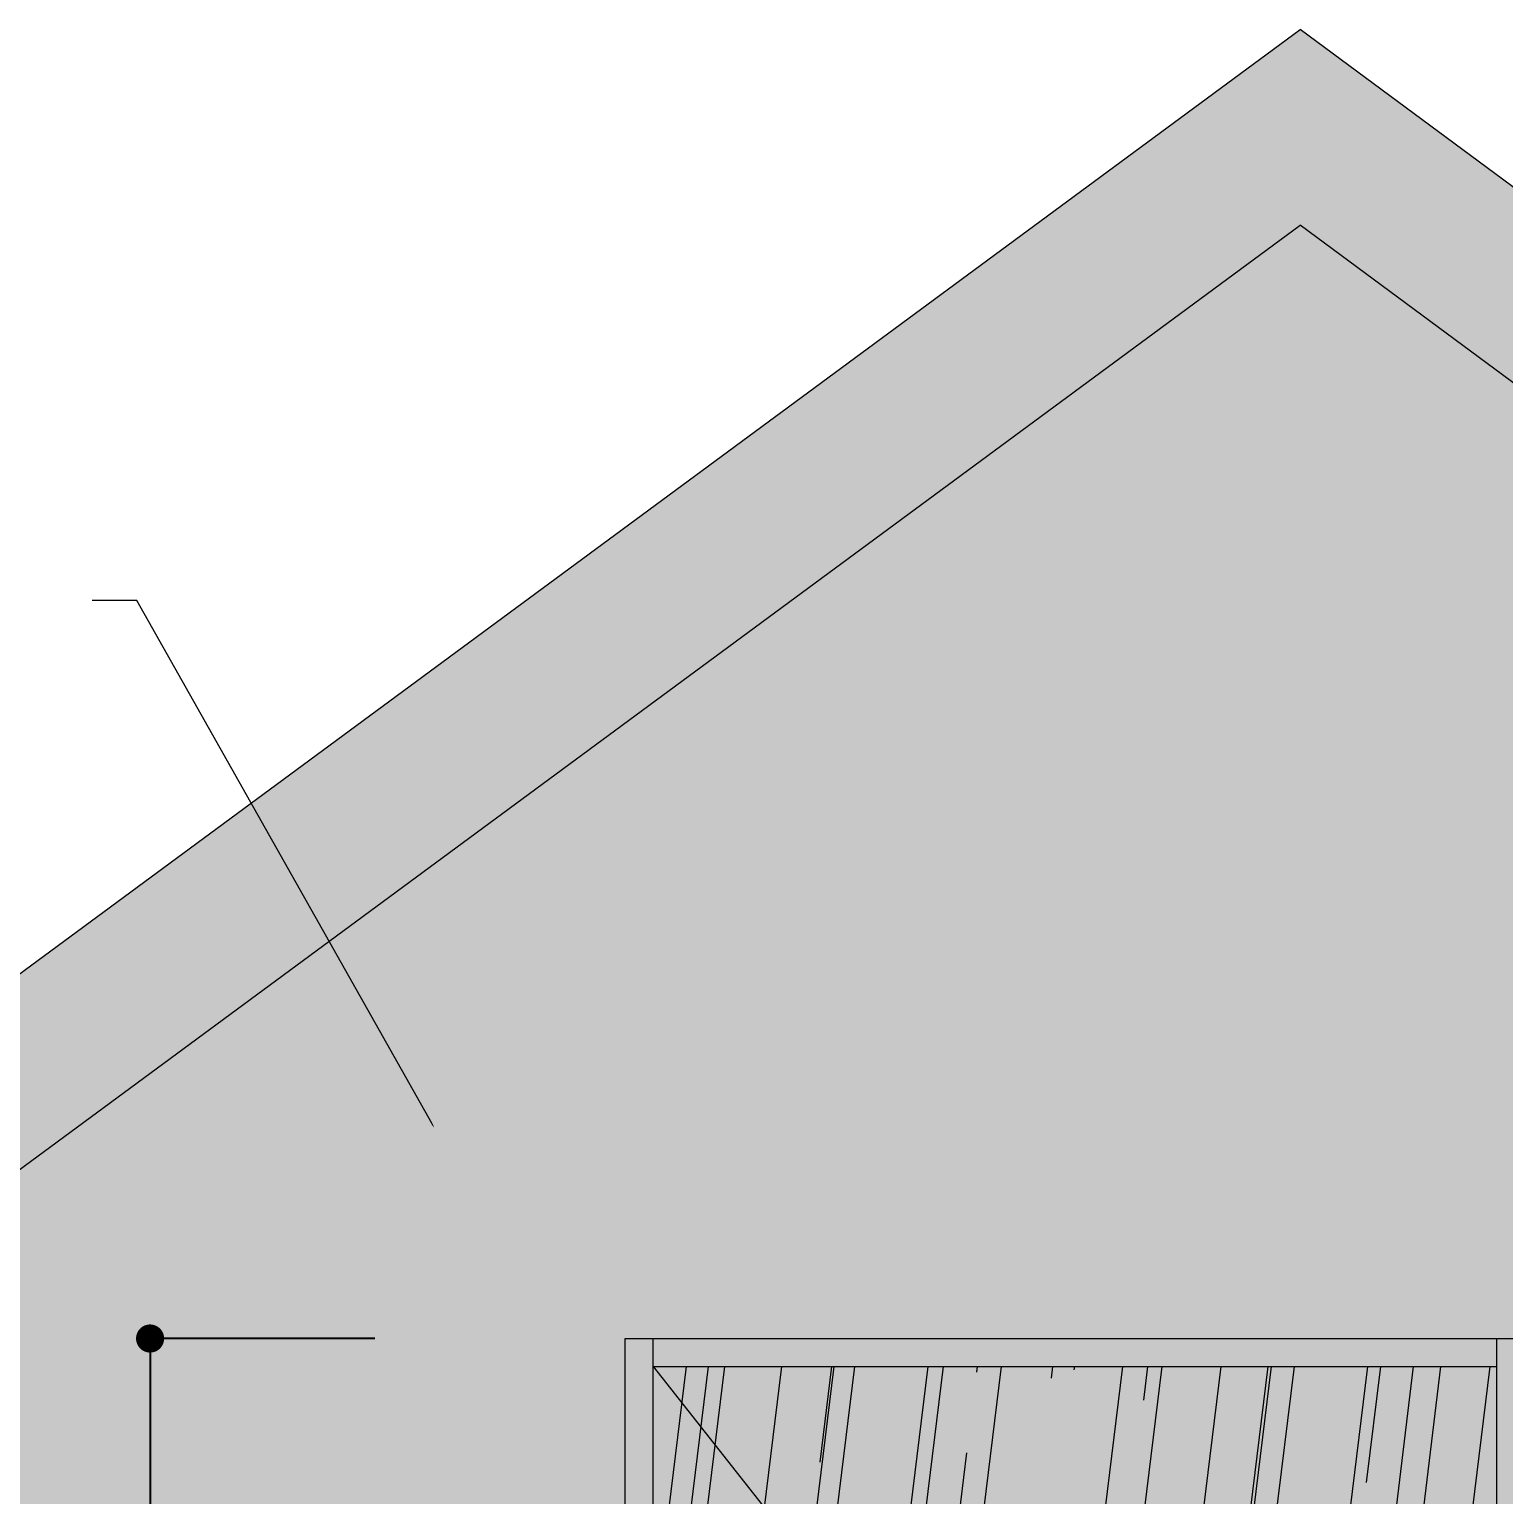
# Model space of a CAD drawing. Header units: millimetres. Extents: x 0 to 21037, y -32678 to 14850.
# Drawn here: x 6229 to 7540, y -6833 to -5530 of the extents above; entities that cross this region are included whole.
import ezdxf
from ezdxf import colors
from ezdxf.entities.mleader import LeaderData, LeaderLine
from ezdxf.math import Vec2, Vec3

# ---------------------------------------------------------------- set-up
doc = ezdxf.new("R2010")
doc.units = ezdxf.units.MM
doc.linetypes.add('CENTER', pattern=[50.800000000000004, 31.75, -6.35, 6.35, -6.35])
doc.layers.get('0').update_dxf_attribs({"lineweight": 0})
for name, color, linetype, lineweight in [('002寸法', 7, 'Continuous', 0), ('展開', 7, 'Continuous', 9), ('展開建具用', 250, 'Continuous', 9)]:
    doc.layers.add(name, color=color, linetype=linetype, lineweight=lineweight)
doc.layers.add('文字', color=7, linetype='Continuous')
doc.styles.get("Standard").update_dxf_attribs({"font": 'MS Mincho.ttf'})
doc.dimstyles.new('寸法', dxfattribs={"dimtxt": 70, "dimasz": 25, "dimexe": 1.5, "dimexo": 200, "dimtad": 1, "dimdec": 0, "dimtxsty": 'Standard', "dimblk": 'DOT', "dimcen": 2.5, "dimadec": 0, "dimazin": 0, "dimtfac": 1, "dimtdec": 0, "dimtmove": 0, "dimatfit": 3, "dimfxl": 200, "dimfxlon": 1, "dimarcsym": 0})

# ---------------------------------------------------------------- blocks, each defined once
blk = doc.blocks.new('_Dot')
at = {"color": 0, "linetype": 'ByBlock', "lineweight": -2}
blk.add_line((-0.5, 0), (-1, 0), dxfattribs=at)
at = {"color": 0, "linetype": 'ByBlock', "const_width": 0.5}
blk.add_lwpolyline([(-0.25, 0, 1), (0.25, 0, 1)], format="xyb", close=True, dxfattribs=at)
blk = doc.blocks.new('*D81')
at = {"layer": '002寸法', "color": 0, "lineweight": -2, "ltscale": 10, "transparency": 16777216}
for p, q in [((3138.359489619552, -5704.403361295436), (2936.859489619552, -5704.403361295436)), ((2938.359489619552, -8619.403361295446), (2938.359489619551, -5729.403361295436)), ((3138.359489619552, -8644.403361295446), (2936.859489619552, -8644.403361295446))]:
    blk.add_line(p, q, dxfattribs=at)
at = {"layer": 'Defpoints', "color": 0, "ltscale": 10, "transparency": 16777216}
for p in [(2938.359489619551, -5704.403361295436), (7358.612245615382, -5704.403361295435), (4438.359489619402, -8644.403361295444)]:
    blk.add_point(p, dxfattribs=at)
at = {"layer": '002寸法', "color": 0, "lineweight": -2, "ltscale": 10, "transparency": 16777216, "xscale": 25, "yscale": 25, "zscale": 25}
for p, rotation in [((2938.359489619551, -5704.403361295436), 90), ((2938.359489619552, -8644.403361295446), 270)]:
    blk.add_blockref('_Dot', p, dxfattribs=dict(at, rotation=rotation))
at = {"layer": '002寸法', "color": 0, "ltscale": 10, "transparency": 16777216, "insert": (2902.734489619549, -7174.403361295441), "char_height": 70, "attachment_point": 5, "rotation": 90}
blk.add_mtext('2940', dxfattribs=at)
blk = doc.blocks.new('*D44')
at = {"layer": '002寸法', "color": 0, "lineweight": -2, "ltscale": 10, "transparency": 16777216}
for p, q in [((6535.86899737668, -6694.403361295444), (6334.36899737668, -6694.403361295444)), ((6335.86899737668, -6719.403361295444), (6335.86899737668, -8619.403361295444)), ((6535.86899737668, -8644.403361295444), (6334.36899737668, -8644.403361295444))]:
    blk.add_line(p, q, dxfattribs=at)
at = {"layer": 'Defpoints', "color": 0, "ltscale": 10, "transparency": 16777216}
for p in [(6758.359489619404, -6694.403361295444), (6335.86899737668, -8644.403361295444), (6758.359489619404, -8644.403361295444)]:
    blk.add_point(p, dxfattribs=at)
at = {"layer": '002寸法', "color": 0, "lineweight": -2, "ltscale": 10, "transparency": 16777216, "xscale": 25, "yscale": 25, "zscale": 25}
for p, rotation in [((6335.86899737668, -6694.403361295444), 90), ((6335.86899737668, -8644.403361295444), 270)]:
    blk.add_blockref('_Dot', p, dxfattribs=dict(at, rotation=rotation))
at = {"layer": '002寸法', "color": 0, "ltscale": 10, "transparency": 16777216, "insert": (6300.243997376676, -7669.403361295444), "char_height": 70, "attachment_point": 5, "rotation": 90}
blk.add_mtext('1950', dxfattribs=at)
blk = doc.blocks.new('*D90')
at = {"layer": '002寸法', "color": 0, "lineweight": -2, "ltscale": 10, "transparency": 16777216}
for p, q in [((10178.3594896196, -5704.403361295435), (10379.8594896196, -5704.403361295434)), ((10378.3594896196, -6669.403361295444), (10378.3594896196, -5729.403361295434)), ((10178.3594896196, -6694.403361295444), (10379.8594896196, -6694.403361295444))]:
    blk.add_line(p, q, dxfattribs=at)
at = {"layer": 'Defpoints', "color": 0, "ltscale": 10, "transparency": 16777216}
for p in [(7358.612245615382, -5704.403361295435), (10378.3594896196, -5704.403361295434), (8328.359489619395, -6694.403361295444)]:
    blk.add_point(p, dxfattribs=at)
at = {"layer": '002寸法', "color": 0, "lineweight": -2, "ltscale": 10, "transparency": 16777216, "xscale": 25, "yscale": 25, "zscale": 25}
for p, rotation in [((10378.3594896196, -5704.403361295434), 90), ((10378.3594896196, -6694.403361295444), 270)]:
    blk.add_blockref('_Dot', p, dxfattribs=dict(at, rotation=rotation))
at = {"layer": '002寸法', "color": 0, "ltscale": 10, "transparency": 16777216, "insert": (10342.7344896196, -6199.403361295442), "char_height": 70, "attachment_point": 5, "rotation": 90}
blk.add_mtext('990', dxfattribs=at)

msp = doc.modelspace()

# ---------------------------------------------------------------- hatches: boundary and pattern name
at = {"layer": '展開', "ltscale": 10, "true_color": 0x939598, "transparency": 33554587}
h = msp.add_hatch(color=252, dxfattribs=at)
h.dxf.hatch_style = 1
h.paths.add_polyline_path([(4438.3594896194, -7857.354763341609), (4202.435283856142, -7857.354763341609), (3134.886413457558, -8644.40336129544), (3370.810619220817, -8644.40336129544)])
h.paths.add_polyline_path([(7358.612245615378, -5704.40336129543), (9205.098432179033, -7069.436535369263), (9440.606930233896, -7069.436535369263), (7358.725529654376, -5530.385121414714), (5694.469905976573, -6757.354763341587), (5930.394111739838, -6757.354763341587)])
at = {"layer": '展開', "ltscale": 10, "true_color": 0xfffefa}
h = msp.add_hatch(color=7, dxfattribs=at)
h.dxf.hatch_style = 1
h.paths.add_polyline_path([(6758.3594896194, -6694.403361295441), (7558.3594896194, -6694.403361295441), (7558.3594896194, -8584.40336129544), (7698.359489619393, -8584.40336129544), (7698.359489619393, -8394.40336129544), (7948.359489619393, -8394.40336129544), (7948.359489619393, -8584.40336129544), (8238.359489619399, -8584.40336129544), (8238.359489619399, -6354.7652116055), (7358.612245615378, -5704.403361295434), (4438.3594896194, -7857.354763341613), (4438.3594896194, -8584.40336129544), (6758.3594896194, -8584.40336129544)])
h.paths.add_polyline_path([(8328.359489619399, -6421.298601652288), (8238.359489619399, -6354.7652116055), (8238.359489619399, -6694.403361295441), (8328.359489619399, -6694.403361295441)])
h.paths.add_polyline_path([(8878.359489619399, -6827.891540827099), (8328.359489619399, -6421.298601652288), (8328.359489619399, -6694.403361295441), (8328.359489619399, -8584.40336129544), (8878.359489619399, -8584.40336129544)])
at = {"layer": '展開', "ltscale": 10, "true_color": 0xe89e4a, "transparency": 33554607}
h = msp.add_hatch(color=33, dxfattribs=at)
h.dxf.hatch_style = 1
h.paths.add_polyline_path([(7533.359489619401, -6694.403361295441), (6783.3594896194, -6694.403361295441), (6783.3594896194, -6719.403361295441), (7533.359489619401, -6719.403361295441)])
h.paths.add_polyline_path([(6783.3594896194, -6694.403361295441), (6758.3594896194, -6694.403361295441), (6758.3594896194, -8644.40336129544), (6783.3594896194, -8644.40336129544)])
h.paths.add_polyline_path([(7558.359489619401, -6694.403361295441), (7533.359489619401, -6694.403361295441), (7533.359489619401, -6719.403361295441), (7533.359489619401, -8644.40336129544), (7558.359489619401, -8644.40336129544)])
at = {"layer": '展開', "ltscale": 10, "true_color": 0xf0c089, "transparency": 33554607}
h = msp.add_hatch(color=31, dxfattribs=at)
h.dxf.hatch_style = 1
h.paths.add_polyline_path([(7533.3594896194, -6719.403361295441), (6783.3594896194, -6719.403361295441), (6783.3594896194, -8644.40336129544), (7533.3594896194, -8644.40336129544)])
edge = h.paths.add_edge_path(flags=16)
edge.add_line((7383.3594896194, -6869.403361295455), (7383.3594896194, -8444.40336129544))
edge.add_line((7383.3594896194, -8444.40336129544), (6933.3594896194, -8444.40336129544))
edge.add_line((6933.3594896194, -8444.40336129544), (6933.359489619393, -7698.479449248558))
edge.add_spline(control_points=[(6933.359489619394, -7698.479449248558), (6932.854559725251, -7698.506758659258), (6931.816770699752, -7698.561917278364), (6930.24370144906, -7698.642931905171), (6928.336287092042, -7698.738466778803), (6926.14541449222, -7698.844810543251), (6923.764401612617, -7698.956883128911), (6921.62082004479, -7699.055576585819), (6919.596127067914, -7699.147373918331), (6917.461447798286, -7699.242971278905), (6914.995377012109, -7699.352176156597), (6911.878212268831, -7699.488782078613), (6908.310945536318, -7699.643603014501), (6904.50813000178, -7699.807726616888), (6900.958681728242, -7699.96086976922), (6896.660392042892, -7700.146777129154), (6891.419850792928, -7700.374045842389), (6885.071052333503, -7700.650402592426), (6878.456905634625, -7700.939430593386), (6872.189841234303, -7701.214423720874), (6866.340536235805, -7701.472069592131), (6861.046411913269, -7701.706065476672), (6855.87451221295, -7701.935461376885), (6850.918944097491, -7702.156009768678), (6846.607318504697, -7702.348580161804), (6843.946034650467, -7702.467719831498), (6842.863055545007, -7702.516278977259)], knot_values=[0.08910188739566653, 0.08910188739566653, 0.08910188739566653, 0.08910188739566653, 0.1003352635628348, 0.1120496629865468, 0.1234940101604796, 0.1416506971254951, 0.1590300563198057, 0.174083601018881, 0.1870637423094715, 0.2018396486770462, 0.2191485173902854, 0.2390333738212989, 0.2674393466388797, 0.2941550580081462, 0.3190349827846631, 0.3422697180600411, 0.3848914225511608, 0.429816483828058, 0.4767295396273031, 0.5251559408000601, 0.5627917183320399, 0.600781200535658, 0.6373167853583164, 0.6721985919594318, 0.7054231874226682, 0.7282118823318463, 0.7282118823318463, 0.7282118823318463, 0.7282118823318463], degree=3, periodic=0)
edge.add_arc((6819.216056439679, -7694.403361295441), 24.99999999999993, 18.936339045819807, 341.0637025762418, ccw=False)
edge.add_spline(control_points=[(6842.863049651469, -7686.290426435452), (6843.133439171678, -7686.302547475203), (6844.023240131047, -7686.3424220402), (6845.54911288452, -7686.410757431182), (6848.096107464476, -7686.524659896462), (6851.364465461072, -7686.670524784382), (6855.655945622874, -7686.861524639728), (6860.38315118282, -7687.071273950602), (6865.489557486481, -7687.297086311159), (6870.910612118593, -7687.536012774861), (6876.527636578993, -7687.782711503449), (6882.290588443097, -7688.034909473794), (6887.870425415592, -7688.278256437628), (6892.614590941276, -7688.484483921089), (6896.549986528687, -7688.655114606623), (6899.807044743199, -7688.796071056891), (6903.184754133897, -7688.941936256222), (6906.805689717413, -7689.098096177247), (6909.929868235226, -7689.233302883662), (6912.435890309588, -7689.34245021873), (6914.17449799953, -7689.418572977858), (6915.764696258589, -7689.488617954168), (6917.169836921664, -7689.550903810745), (6918.392584148666, -7689.605448147082), (6919.462187614877, -7689.65345337088), (6920.434725199843, -7689.697370441227), (6921.434614110304, -7689.742814347996), (6922.555551532761, -7689.794160100228), (6923.80279287654, -7689.851890494818), (6925.046736736334, -7689.910212086517), (6926.162984209531, -7689.963260258421), (6927.144235998904, -7690.0104905917), (6928.180352018334, -7690.060977067846), (6929.416172432891, -7690.122146089216), (6930.927528558724, -7690.198643322427), (6932.271281379932, -7690.268693400215), (6933.10126830527, -7690.313132651088), (6933.359489619392, -7690.327081713461)], knot_values=[0.2787090511164469, 0.2787090511164469, 0.2787090511164469, 0.2787090511164469, 0.2843347011956079, 0.2972216252590689, 0.3104772138980566, 0.3373917457115546, 0.3653743063969382, 0.4000894840129428, 0.4362590282750997, 0.4723331356619829, 0.5137623633674904, 0.5541074971621618, 0.5932195787735141, 0.630703314316566, 0.6534002180596729, 0.675478444757236, 0.6987073099011282, 0.723871796797045, 0.7508502880904222, 0.7636704184634913, 0.7759957365109098, 0.7870297967085453, 0.7967879607689143, 0.8052872796369537, 0.8125448115290612, 0.8191290183606679, 0.8256149735665238, 0.8334503973081462, 0.8425893463014019, 0.8517583091918629, 0.8595804657941999, 0.8660939489046614, 0.8724601412759485, 0.8814966849209686, 0.8923567543884653, 0.9047690648835808, 0.9104065460707804, 0.9104065460707804, 0.9104065460707804, 0.9104065460707804], degree=3, periodic=0)
edge.add_line((6933.359489619393, -7690.327081713461), (6933.359489619385, -6869.403361295441))
edge.add_line((6933.359489619385, -6869.403361295441), (7383.3594896194, -6869.403361295455))
h.paths.add_polyline_path([(6948.359489619385, -6884.403361295441), (7368.3594896194, -6884.403361295455), (7368.3594896194, -8429.40336129544), (6948.3594896194, -8429.403361295455)], flags=0)
edge = h.paths.add_edge_path(flags=0)
edge.add_spline(control_points=[(6942.40097486343, -7697.939156990662), (6942.410380844626, -7697.938254426877), (6942.433713645109, -7697.936015496121), (6942.504008512408, -7697.927479833368), (6942.629443060973, -7697.906387191211), (6942.802499028435, -7697.86323319178), (6943.011868365112, -7697.787498643364), (6943.242900047658, -7697.671776546213), (6943.476924380392, -7697.505771531465), (6943.641122084186, -7697.366336385927), (6943.711314027753, -7697.272943862281), (6943.718518446901, -7697.263358162691)], knot_values=[0, 0, 0, 0, 0.03666083449317059, 0.09094212716225403, 0.1725750643965905, 0.2889107491853135, 0.4317694376781979, 0.595746282723437, 0.7780873161327285, 0.9772231411986575, 1, 1, 1, 1], degree=3, periodic=0)
edge.add_arc((6942.216072388069, -7695.947407130242), 1.999984051613067, 319.175774524818, 360)
edge.add_line((6944.216056439682, -7695.947407130242), (6944.216056439667, -7695.947414878306))
edge.add_arc((6942.216072388069, -7695.947407130242), 1.999984051613067, 296.1305233644815, 359.9997780325587, ccw=False)
edge = h.paths.add_edge_path(flags=0)
edge.add_arc((6818.833245392353, -7699.693407431947), 15.79004614430356, 91.36746224918105, 145.3483749162674)
edge.add_spline(control_points=[(6805.716056439679, -7691.595463132664), (6805.716056439679, -7691.321356182252), (6805.749193397717, -7691.113787949875), (6805.881741192544, -7690.709231818215), (6805.977857833396, -7690.522298225074), (6806.103817277285, -7690.350708994785)], knot_values=[0, 0, 0, 0, 0.5, 0.5, 1, 1, 1, 1], degree=3, periodic=0)
edge.add_arc((6818.833245392353, -7699.693407431947), 15.79004614430356, 78.83342769622777, 143.7225175630546, ccw=False)
edge.add_spline(control_points=[(6819.216056439679, -7683.972975719404), (6819.473524911099, -7683.981863673431), (6820.083062779481, -7684.002905257748), (6820.974762175497, -7684.105019881816), (6821.717802461836, -7684.231491324059), (6822.143570253585, -7684.323647539019), (6822.195005308155, -7684.339096432439), (6822.20644874078, -7684.342533550811)], knot_values=[0, 0, 0, 0, 0.1844089347360716, 0.4365747323251828, 0.6854758552318743, 0.9300236795481108, 1, 1, 1, 1], degree=3, periodic=0)
edge = h.paths.add_edge_path(flags=0)
edge.add_spline(control_points=[(6805.716642764386, -7697.255342175498), (6805.716436113811, -7697.255755370998), (6805.712238236407, -7697.264373812977), (6805.714193110706, -7697.268538479464), (6805.716056439679, -7697.272508117709)], knot_values=[0.6068797783338689, 0.6068797783338689, 0.6068797783338689, 0.6068797783338689, 0.6252893075606312, 1, 1, 1, 1], degree=3, periodic=0)
edge.add_line((6805.716056439679, -7697.272508117711), (6805.716056439679, -7697.257576737733))
at = {"layer": '展開', "ltscale": 10, "true_color": 0x9c5e31, "transparency": 33554541}
h = msp.add_hatch(dxfattribs=at)
h.set_pattern_fill('AR-RROOF', color=25, scale=3.8, angle=83.00000000000001)
h.set_pattern_definition([(83.00000000000001, (0, -4666.993192411177), (-69.92233070039775, 222.5240490495897), [1447.8, -193.04, 482.6, -96.52]), (83.00000000000001, (-32.25571467434197, -4533.697040338406), (-139.1775665855039, -80.15599195255217), [289.56, -31.8516, 579.12, -72.39]), (83.00000000000001, (-75.54905686022492, -4609.094510461322), (-3.019660620384528, 506.0439791404475), [772.16, -135.128, 386.08, -96.52])])
h.paths.add_polyline_path([(7533.3594896194, -6719.403361295441), (6783.3594896194, -6719.403361295441), (6783.3594896194, -8644.40336129544), (7533.3594896194, -8644.40336129544)])
edge = h.paths.add_edge_path(flags=16)
edge.add_line((7383.3594896194, -6869.403361295455), (7383.3594896194, -8444.40336129544))
edge.add_line((7383.3594896194, -8444.40336129544), (6933.3594896194, -8444.40336129544))
edge.add_line((6933.3594896194, -8444.40336129544), (6933.359489619393, -7698.479449248558))
edge.add_spline(control_points=[(6933.359489619394, -7698.479449248558), (6932.854559725251, -7698.506758659258), (6931.816770699752, -7698.561917278364), (6930.24370144906, -7698.642931905171), (6928.336287092042, -7698.738466778803), (6926.14541449222, -7698.844810543251), (6923.764401612617, -7698.956883128911), (6921.62082004479, -7699.055576585819), (6919.596127067914, -7699.147373918331), (6917.461447798286, -7699.242971278905), (6914.995377012109, -7699.352176156597), (6911.878212268831, -7699.488782078613), (6908.310945536318, -7699.643603014501), (6904.50813000178, -7699.807726616888), (6900.958681728242, -7699.96086976922), (6896.660392042892, -7700.146777129154), (6891.419850792928, -7700.374045842389), (6885.071052333503, -7700.650402592426), (6878.456905634625, -7700.939430593386), (6872.189841234303, -7701.214423720874), (6866.340536235805, -7701.472069592131), (6861.046411913269, -7701.706065476672), (6855.87451221295, -7701.935461376885), (6850.918944097491, -7702.156009768678), (6846.607318504697, -7702.348580161804), (6843.946034650467, -7702.467719831498), (6842.863055545007, -7702.516278977259)], knot_values=[0.08910188739566653, 0.08910188739566653, 0.08910188739566653, 0.08910188739566653, 0.1003352635628348, 0.1120496629865468, 0.1234940101604796, 0.1416506971254951, 0.1590300563198057, 0.174083601018881, 0.1870637423094715, 0.2018396486770462, 0.2191485173902854, 0.2390333738212989, 0.2674393466388797, 0.2941550580081462, 0.3190349827846631, 0.3422697180600411, 0.3848914225511608, 0.429816483828058, 0.4767295396273031, 0.5251559408000601, 0.5627917183320399, 0.600781200535658, 0.6373167853583164, 0.6721985919594318, 0.7054231874226682, 0.7282118823318463, 0.7282118823318463, 0.7282118823318463, 0.7282118823318463], degree=3, periodic=0)
edge.add_arc((6819.216056439679, -7694.403361295441), 24.99999999999993, 18.936339045819807, 341.0637025762418, ccw=False)
edge.add_spline(control_points=[(6842.863049651469, -7686.290426435452), (6843.133439171678, -7686.302547475203), (6844.023240131047, -7686.3424220402), (6845.54911288452, -7686.410757431182), (6848.096107464476, -7686.524659896462), (6851.364465461072, -7686.670524784382), (6855.655945622874, -7686.861524639728), (6860.38315118282, -7687.071273950602), (6865.489557486481, -7687.297086311159), (6870.910612118593, -7687.536012774861), (6876.527636578993, -7687.782711503449), (6882.290588443097, -7688.034909473794), (6887.870425415592, -7688.278256437628), (6892.614590941276, -7688.484483921089), (6896.549986528687, -7688.655114606623), (6899.807044743199, -7688.796071056891), (6903.184754133897, -7688.941936256222), (6906.805689717413, -7689.098096177247), (6909.929868235226, -7689.233302883662), (6912.435890309588, -7689.34245021873), (6914.17449799953, -7689.418572977858), (6915.764696258589, -7689.488617954168), (6917.169836921664, -7689.550903810745), (6918.392584148666, -7689.605448147082), (6919.462187614877, -7689.65345337088), (6920.434725199843, -7689.697370441227), (6921.434614110304, -7689.742814347996), (6922.555551532761, -7689.794160100228), (6923.80279287654, -7689.851890494818), (6925.046736736334, -7689.910212086517), (6926.162984209531, -7689.963260258421), (6927.144235998904, -7690.0104905917), (6928.180352018334, -7690.060977067846), (6929.416172432891, -7690.122146089216), (6930.927528558724, -7690.198643322427), (6932.271281379932, -7690.268693400215), (6933.10126830527, -7690.313132651088), (6933.359489619392, -7690.327081713461)], knot_values=[0.2787090511164469, 0.2787090511164469, 0.2787090511164469, 0.2787090511164469, 0.2843347011956079, 0.2972216252590689, 0.3104772138980566, 0.3373917457115546, 0.3653743063969382, 0.4000894840129428, 0.4362590282750997, 0.4723331356619829, 0.5137623633674904, 0.5541074971621618, 0.5932195787735141, 0.630703314316566, 0.6534002180596729, 0.675478444757236, 0.6987073099011282, 0.723871796797045, 0.7508502880904222, 0.7636704184634913, 0.7759957365109098, 0.7870297967085453, 0.7967879607689143, 0.8052872796369537, 0.8125448115290612, 0.8191290183606679, 0.8256149735665238, 0.8334503973081462, 0.8425893463014019, 0.8517583091918629, 0.8595804657941999, 0.8660939489046614, 0.8724601412759485, 0.8814966849209686, 0.8923567543884653, 0.9047690648835808, 0.9104065460707804, 0.9104065460707804, 0.9104065460707804, 0.9104065460707804], degree=3, periodic=0)
edge.add_line((6933.359489619393, -7690.327081713461), (6933.359489619385, -6869.403361295441))
edge.add_line((6933.359489619385, -6869.403361295441), (7383.3594896194, -6869.403361295455))
h.paths.add_polyline_path([(7368.3594896194, -6884.403361295455), (7368.3594896194, -8429.40336129544), (6948.3594896194, -8429.403361295455), (6948.359489619385, -6884.403361295441)], flags=0)
edge = h.paths.add_edge_path(flags=0)
edge.add_spline(control_points=[(6942.40097486343, -7697.939156990662), (6942.410380844626, -7697.938254426877), (6942.433713645109, -7697.936015496121), (6942.504008512408, -7697.927479833368), (6942.629443060973, -7697.906387191211), (6942.802499028435, -7697.86323319178), (6943.011868365112, -7697.787498643364), (6943.242900047658, -7697.671776546213), (6943.476924380392, -7697.505771531465), (6943.641122084186, -7697.366336385927), (6943.711314027753, -7697.272943862281), (6943.718518446901, -7697.263358162691)], knot_values=[0, 0, 0, 0, 0.03666083449317059, 0.09094212716225403, 0.1725750643965905, 0.2889107491853135, 0.4317694376781979, 0.595746282723437, 0.7780873161327285, 0.9772231411986575, 1, 1, 1, 1], degree=3, periodic=0)
edge.add_arc((6942.216072388069, -7695.947407130242), 1.999984051613067, 319.175774524818, 360)
edge.add_line((6944.216056439682, -7695.947407130242), (6944.216056439667, -7695.947414892717))
edge.add_arc((6942.216072388069, -7695.947407130242), 1.999984051613067, 296.1305233644815, 359.9997776197253, ccw=False)
edge = h.paths.add_edge_path(flags=0)
edge.add_arc((6818.833245392353, -7699.693407431947), 15.79004614430356, 91.36746224918105, 145.3483749162674)
edge.add_spline(control_points=[(6805.716056439679, -7691.595463132664), (6805.716056439679, -7691.321356182252), (6805.749193397717, -7691.113787949875), (6805.881741192544, -7690.709231818215), (6805.977857833396, -7690.522298225074), (6806.103817277285, -7690.350708994785)], knot_values=[0, 0, 0, 0, 0.5, 0.5, 1, 1, 1, 1], degree=3, periodic=0)
edge.add_arc((6818.833245392353, -7699.693407431947), 15.79004614430356, 78.83342769622777, 143.7225175630546, ccw=False)
edge.add_spline(control_points=[(6819.216056439679, -7683.972975719404), (6819.473524911099, -7683.981863673431), (6820.083062779481, -7684.002905257748), (6820.974762175497, -7684.105019881816), (6821.717802461836, -7684.231491324059), (6822.143570253585, -7684.323647539019), (6822.195005308155, -7684.339096432439), (6822.20644874078, -7684.342533550811)], knot_values=[0, 0, 0, 0, 0.1844089347360716, 0.4365747323251828, 0.6854758552318743, 0.9300236795481108, 1, 1, 1, 1], degree=3, periodic=0)
edge = h.paths.add_edge_path(flags=0)
edge.add_spline(control_points=[(6805.716642764386, -7697.255342175498), (6805.716436113811, -7697.255755370998), (6805.712238236407, -7697.264373812977), (6805.714193110706, -7697.268538479464), (6805.716056439679, -7697.272508117709)], knot_values=[0.6068797783338689, 0.6068797783338689, 0.6068797783338689, 0.6068797783338689, 0.6252893075606312, 1, 1, 1, 1], degree=3, periodic=0)
edge.add_line((6805.716056439679, -7697.272508117711), (6805.716056439679, -7697.257576737733))

# ---------------------------------------------------------------- linework, layer by layer
at = {"layer": '展開建具用', "ltscale": 10}
for p, q in [((3134.886413457558, -8644.40336129544), (7358.717646828484, -5530.390933014758)), ((9440.606930233896, -7069.436535369266), (7358.612245615378, -5530.301375068575)), ((3370.810619220817, -8644.40336129544), (7358.612245615378, -5704.40336129543)), ((9205.098432179033, -7069.436535369266), (7358.612245615378, -5704.403361295434)), ((6758.3594896194, -8644.40336129544), (6758.3594896194, -6694.403361295441)), ((6758.3594896194, -6694.403361295441), (7558.3594896194, -6694.403361295441)), ((6783.3594896194, -8644.40336129544), (6783.3594896194, -6694.403361295441)), ((7533.3594896194, -6694.403361295441), (7533.3594896194, -8644.40336129544)), ((6783.3594896194, -6719.403361295441), (7533.3594896194, -6719.403361295441))]:
    msp.add_line(p, q, dxfattribs=at)
at = {"layer": '展開建具用', "linetype": 'CENTER', "ltscale": 10}
msp.add_line((6783.3594896194, -6719.403361295441), (7533.3594896194, -7669.403361295441), dxfattribs=at)

# ---------------------------------------------------------------- dimensions: what is measured, and where the dimension line sits
at = {"layer": '002寸法', "ltscale": 10}
for base, p1, picture, middle in [((2938.359489619551, -5704.403361295436), (4438.3594896194, -8644.40336129544), '*D81', (2902.734489619549, -7174.403361295441)), ((10378.3594896196, -5704.403361295434), (8328.359489619392, -6694.403361295441), '*D90', (10342.7344896196, -6199.403361295442))]:
    dim = msp.add_linear_dim(base=base, p1=p1, p2=(7358.612245615378, -5704.403361295434), angle=90, dimstyle='寸法', dxfattribs=at)
    dim.commit()
    dim.dimension.update_dxf_attribs({"geometry": picture, "text_midpoint": middle})
at = {"layer": '002寸法', "color": 18, "ltscale": 10, "true_color": 0x000000}
dim = msp.add_linear_dim(base=(6335.86899737668, -8644.403361295444), p1=(6758.3594896194, -6694.403361295441), p2=(6758.3594896194, -8644.40336129544), angle=90, dimstyle='寸法', dxfattribs=at)
dim.commit()
dim.dimension.update_dxf_attribs({"geometry": '*D44', "text_midpoint": (6300.243997376676, -7669.403361295444)})

# ---------------------------------------------------------------- leaders
at = {"layer": '文字', "ltscale": 10}
ml = msp.add_multileader_mtext('Standard', dxfattribs=at)
ml.set_content('壁：クロス（ホワイト）', color=256)
ml.set_leader_properties(lineweight=0)
ml.build(insert=Vec2(0, 0))
ctx = ml.context
ctx.base_point, ctx.char_height, ctx.plane_origin = Vec3(5229.06798649444, -6038.157717814756), 70, Vec3(5027.89729351766, -6690.113072997105)
ctx.text_align_type = 2
notes = []
notes.append((ctx, [(1, (1, 1, 0), (6324.070979180021, -6038.157717814756), (-1, 0), 39.80299268558156, [(0, [(6588.606194168216, -6507.069423361361)], 0, [])])]))
ctx.mtext.insert, ctx.mtext.width, ctx.mtext.alignment, ctx.mtext.flow_direction = Vec3(6282.267986494439, -5998.357717814756), 1124.401757415417, 3, 5
for ctx, leaders in notes:
    for number, flags, end, landing, length, lines in leaders:
        leader = LeaderData()
        leader.index, (leader.has_last_leader_line, leader.has_dogleg_vector, leader.attachment_direction) = number, flags
        leader.last_leader_point, leader.dogleg_vector, leader.dogleg_length = Vec3(end), Vec3(landing), length
        for number, points, colour, breaks in lines:
            line = LeaderLine()
            line.index, line.vertices, line.color, line.breaks = number, Vec3.list(points), colors.encode_raw_color(colour), breaks
            leader.lines.append(line)
        ctx.leaders.append(leader)

doc.saveas('drawing.dxf')
